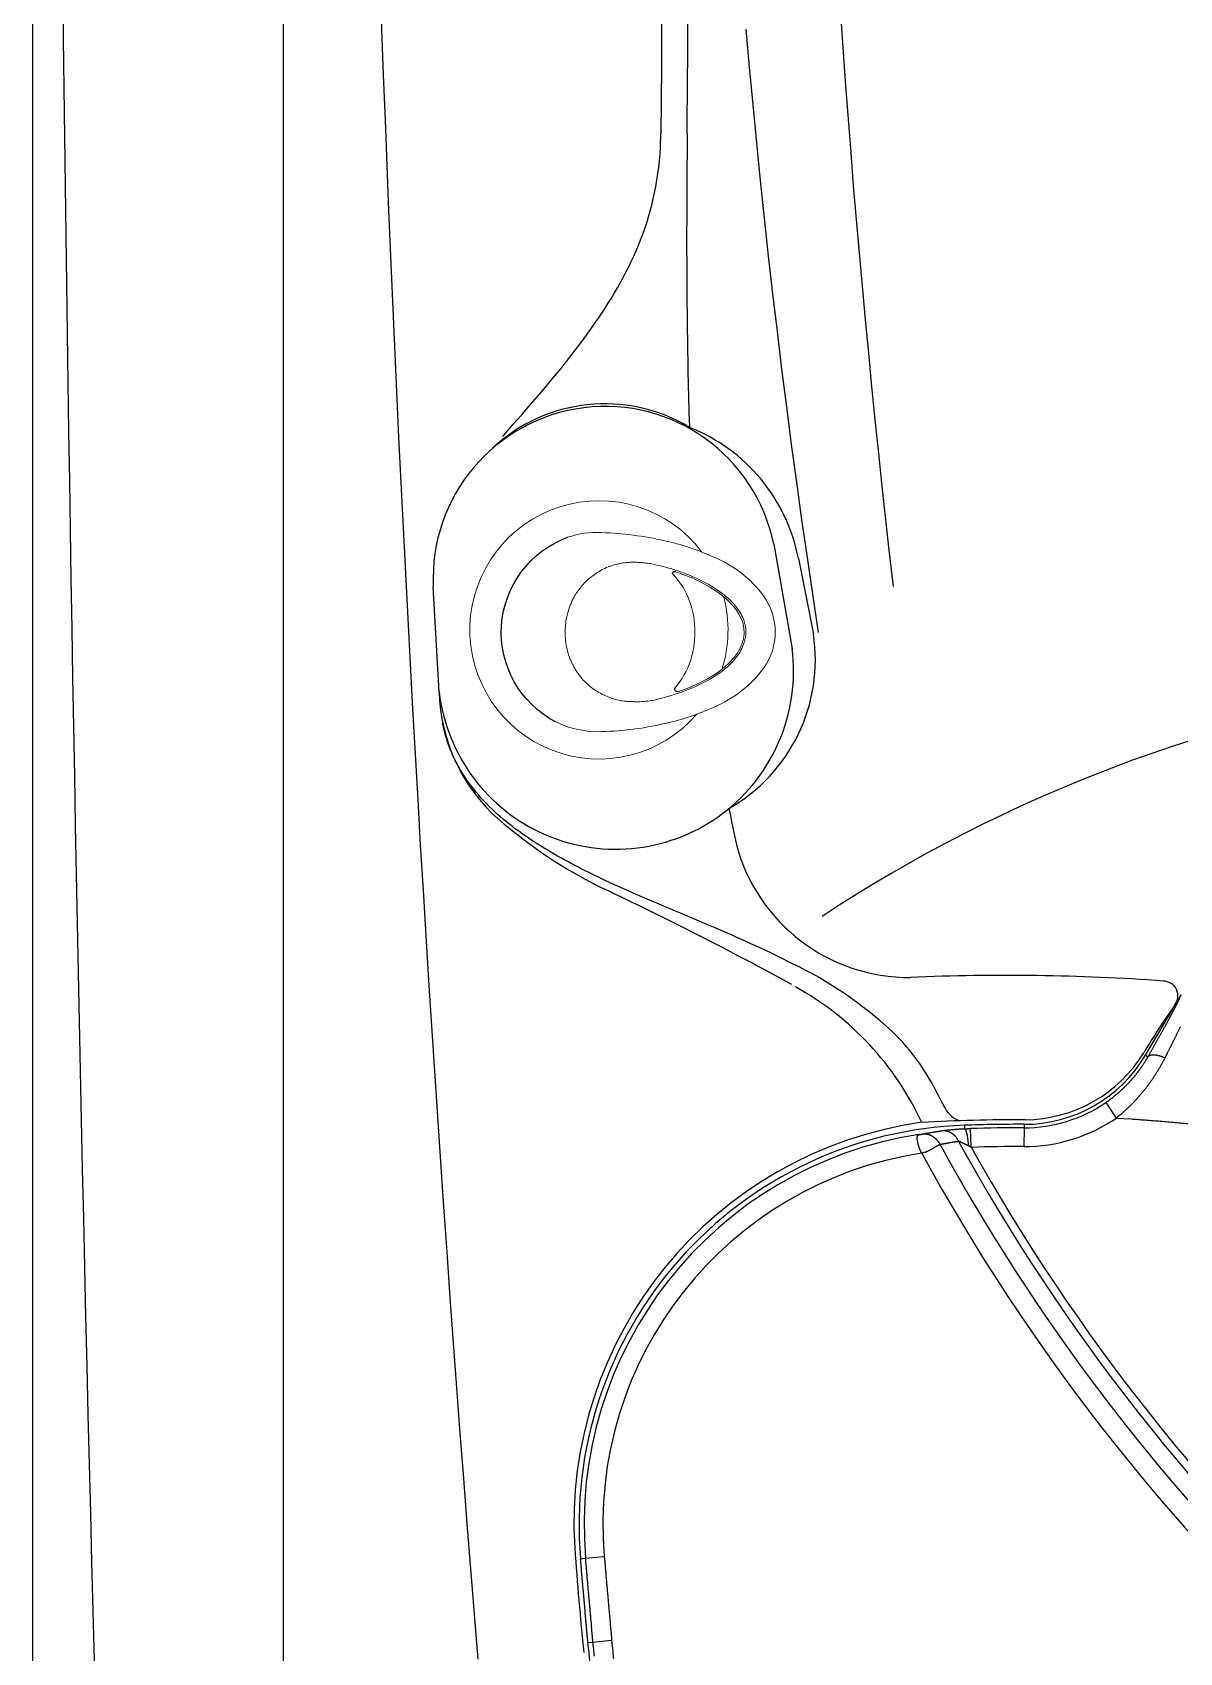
# Model space of a CAD drawing. Extents: x 938 to 1038, y 781 to 934.
# Drawn here: x 937.88 to 950.1, y 814.33 to 831.58 of the extents above; entities that cross this region are included whole.
import ezdxf

# ---------------------------------------------------------------- set-up
doc = ezdxf.new("R2010")
doc.units = 0
doc.header["$MEASUREMENT"] = 0
doc.layers.add('1', color=4, linetype='Continuous')
doc.layers.add('204', color=7, linetype='Continuous')

# ---------------------------------------------------------------- blocks, each defined once
blk = doc.blocks.new('LID')
at = {"layer": '204', "color": 4, "linetype": 'Continuous'}
for p, q in [((4.943, 50.286), (5.325, 50.932)), ((4.943, 50.286), (4.97, 50.27)), ((4.52, 49.781), (4.632, 49.616)), ((3.014, 49.539), (3.016, 49.502)), ((3.65, 49.513), (3.649, 49.313)), ((3.65, 49.55), (3.65, 49.513)), ((3.086, 49.305), (3.08, 49.505)), ((-1.074, 44.925), (-1.02, 44.93)), ((-1.02, 44.93), (-0.821, 44.947)), ((-0.996, 44.033), (-0.942, 44.038)), ((-0.942, 44.038), (-0.743, 44.056))]:
    blk.add_line(p, q, dxfattribs=at)
for points in [[(4.97, 50.27), (4.978, 50.284, 0.000127), (4.986, 50.298, 0.000128), (4.994, 50.311, 0.00013), (5.002, 50.325, 0.000132), (5.009, 50.339, 0.000134), (5.017, 50.352, 0.000136), (5.025, 50.365, 0.000139), (5.032, 50.379, 0.000141), (5.04, 50.392, 0.000144), (5.047, 50.405, 0.000147), (5.054, 50.418, 0.000149), (5.062, 50.431, 0.000152), (5.069, 50.444, 0.000156), (5.076, 50.457, 0.000159), (5.083, 50.469, 0.000162), (5.09, 50.482, 0.000166), (5.097, 50.494, 0.00017), (5.104, 50.506, 0.000174), (5.11, 50.519, 0.000178), (5.117, 50.531, 0.000182), (5.124, 50.543, 0.000186), (5.13, 50.554, 0.000191), (5.137, 50.566, 0.000196), (5.143, 50.578, 0.000201), (5.149, 50.589, 0.000206), (5.156, 50.6, 0.000212), (5.162, 50.612, 0.000218), (5.168, 50.623, 0.000225), (5.174, 50.634, 0.000232), (5.18, 50.644, 0.000239), (5.185, 50.655, 0.000247), (5.191, 50.665, 0.000256), (5.197, 50.676, 0.000265), (5.202, 50.686, 0.000274), (5.207, 50.696, 0.000285), (5.213, 50.706, 0.000296), (5.218, 50.715, 0.000307), (5.223, 50.725, 0.000318), (5.228, 50.734, 0.000331), (5.233, 50.744, 0.000344), (5.238, 50.753, 0.000358), (5.242, 50.761, 0.000373), (5.247, 50.77, 0.00039), (5.251, 50.779, 0.000408), (5.256, 50.787, 0.000428), (5.26, 50.795, 0.000449), (5.264, 50.803, 0.000472), (5.268, 50.811, 0.000497), (5.272, 50.819, 0.000525), (5.276, 50.826, 0.000555), (5.279, 50.833, 0.000589), (5.283, 50.84, 0.000625), (5.286, 50.847, 0.000667), (5.289, 50.854, 0.000712), (5.293, 50.86, 0.000759), (5.296, 50.867, 0.000805), (5.299, 50.873, 0.000871), (5.301, 50.878, 0.000955), (5.304, 50.884, 0.001004), (5.307, 50.89, 0.00101), (5.309, 50.895, 0.001209)], [(5.315, 50.589, -0.000129), (5.31, 50.578, -0.000126), (5.304, 50.567, -0.000123), (5.299, 50.556, -0.00012), (5.294, 50.545, -0.000118), (5.288, 50.534, -0.000115), (5.282, 50.523, -0.000113), (5.277, 50.512, -0.000111), (5.271, 50.5, -0.000109), (5.266, 50.489, -0.000106), (5.26, 50.477, -0.000104), (5.254, 50.466, -0.000102), (5.248, 50.454, -0.0001), (5.242, 50.442, -0.000098), (5.236, 50.43, -0.000096), (5.231, 50.419, -0.000095), (5.225, 50.407, -0.000095), (5.219, 50.395, -0.000091), (5.212, 50.382, -0.000083), (5.206, 50.37, -0.00009), (5.2, 50.358, -0.000105), (5.194, 50.345, -0.000079), (5.188, 50.333, -0.000028), (5.182, 50.323, -0.000108), (5.175, 50.308, -0.000181), (5.164, 50.287, -0.000087), (5.15, 50.258, -0.000046)], [(4.52, 49.781), (4.528, 49.787, 0.001621), (4.536, 49.793, 0.001621), (4.544, 49.798, 0.001621), (4.552, 49.804, 0.001621), (4.56, 49.81, 0.001621), (4.568, 49.816, 0.001622), (4.575, 49.821, 0.001622), (4.583, 49.827, 0.001623), (4.591, 49.833, 0.001624), (4.599, 49.839, 0.001625), (4.606, 49.846, 0.001626), (4.614, 49.852, 0.001628), (4.622, 49.858, 0.001629), (4.629, 49.864, 0.001631), (4.637, 49.87, 0.001633), (4.644, 49.877, 0.001635), (4.652, 49.883, 0.001637), (4.659, 49.889, 0.001639), (4.667, 49.896, 0.001639), (4.674, 49.902, 0.001637), (4.681, 49.909, 0.001635), (4.688, 49.916, 0.001633), (4.696, 49.922, 0.001631), (4.703, 49.929, 0.00163), (4.71, 49.936, 0.001629), (4.717, 49.942, 0.001628), (4.724, 49.949, 0.001628), (4.731, 49.956, 0.001628), (4.738, 49.963, 0.001628), (4.744, 49.97, 0.001629), (4.751, 49.977, 0.00163), (4.758, 49.984, 0.00163), (4.765, 49.991, 0.001632), (4.771, 49.998, 0.001633), (4.778, 50.005, 0.001635), (4.784, 50.012, 0.001638), (4.791, 50.02, 0.001639), (4.797, 50.027, 0.001638), (4.803, 50.034, 0.001635), (4.81, 50.041, 0.00163), (4.816, 50.049, 0.001627), (4.822, 50.056, 0.001623), (4.828, 50.063, 0.001621), (4.834, 50.071, 0.001618), (4.84, 50.078, 0.001617), (4.846, 50.086, 0.001615), (4.852, 50.093, 0.001614), (4.858, 50.101, 0.001613), (4.864, 50.108, 0.001613), (4.869, 50.116, 0.001613), (4.875, 50.123, 0.001613), (4.881, 50.131, 0.001613), (4.886, 50.139, 0.001616), (4.892, 50.146, 0.001618), (4.897, 50.154, 0.001611), (4.902, 50.162, 0.001594), (4.908, 50.169, 0.001602), (4.913, 50.177, 0.001627), (4.918, 50.185, 0.001579), (4.923, 50.192, 0.001473), (4.928, 50.2, 0.001616), (4.933, 50.208, 0.001911), (4.938, 50.216, 0.001461), (4.943, 50.223, 0.000525), (4.947, 50.23, 0.002034), (4.952, 50.239, 0.003493), (4.96, 50.252, 0.001726), (4.97, 50.27, 0.000923)], [(5.15, 50.258), (5.145, 50.248, -0.001418), (5.14, 50.238, -0.001405), (5.134, 50.228, -0.001401), (5.129, 50.217, -0.001408), (5.123, 50.207, -0.001412), (5.118, 50.197, -0.001415), (5.112, 50.187, -0.001418), (5.107, 50.177, -0.001424), (5.101, 50.167, -0.001428), (5.095, 50.156, -0.001434), (5.089, 50.146, -0.001439), (5.083, 50.136, -0.001446), (5.077, 50.126, -0.001452), (5.071, 50.116, -0.00146), (5.065, 50.106, -0.001467), (5.058, 50.096, -0.001476), (5.052, 50.086, -0.001481), (5.046, 50.076, -0.001484), (5.039, 50.066, -0.001485), (5.033, 50.056, -0.001487), (5.026, 50.046, -0.001489), (5.02, 50.036, -0.001492), (5.013, 50.026, -0.001494), (5.006, 50.016, -0.001498), (4.999, 50.007, -0.001501), (4.992, 49.997, -0.001506), (4.985, 49.987, -0.00151), (4.978, 49.978, -0.001515), (4.971, 49.968, -0.00152), (4.964, 49.958, -0.001526), (4.957, 49.949, -0.001532), (4.949, 49.939, -0.00154), (4.942, 49.93, -0.001545), (4.935, 49.92, -0.001549), (4.927, 49.911, -0.001552), (4.92, 49.901, -0.001552), (4.912, 49.892, -0.001553), (4.904, 49.883, -0.001555), (4.897, 49.874, -0.001557), (4.889, 49.864, -0.001559), (4.881, 49.855, -0.001561), (4.873, 49.846, -0.001564), (4.865, 49.837, -0.001567), (4.857, 49.828, -0.00157), (4.849, 49.819, -0.001574), (4.841, 49.811, -0.001578), (4.833, 49.802, -0.001582), (4.825, 49.793, -0.001587), (4.817, 49.784, -0.001591), (4.808, 49.776, -0.001597), (4.8, 49.767, -0.001602), (4.792, 49.759, -0.001607), (4.783, 49.75, -0.001612), (4.775, 49.742, -0.001616), (4.766, 49.734, -0.001614), (4.757, 49.725, -0.001606), (4.749, 49.717, -0.001622), (4.74, 49.709, -0.001656), (4.731, 49.701, -0.001612), (4.723, 49.693, -0.001507), (4.714, 49.685, -0.001666), (4.705, 49.677, -0.001989), (4.696, 49.669, -0.001513), (4.687, 49.661, -0.00052), (4.679, 49.655, -0.002138), (4.669, 49.646, -0.003695), (4.653, 49.633, -0.001813), (4.632, 49.616, -0.000962)], [(4.97, 50.27), (4.973, 50.273, -0.02598), (4.975, 50.275, -0.024248), (4.978, 50.278, -0.022885), (4.981, 50.28, -0.022275), (4.985, 50.282, -0.021031), (4.988, 50.284, -0.019641), (4.993, 50.286, -0.018123), (4.997, 50.287, -0.016817), (5.002, 50.288, -0.015435), (5.007, 50.289, -0.014241), (5.013, 50.29, -0.013054), (5.018, 50.291, -0.012051), (5.025, 50.291, -0.011095), (5.031, 50.291, -0.010296), (5.037, 50.29, -0.009509), (5.044, 50.29, -0.008815), (5.051, 50.289, -0.008275), (5.058, 50.288, -0.007879), (5.066, 50.287, -0.007216), (5.073, 50.285, -0.006429), (5.081, 50.283, -0.006623), (5.089, 50.281, -0.007307), (5.097, 50.279, -0.005432), (5.104, 50.276, -0.002188), (5.111, 50.274, -0.00692), (5.12, 50.271, -0.011018), (5.133, 50.265, -0.005349), (5.15, 50.258, -0.002864)], [(4.632, 49.616), (4.789, 49.607, -0.002168), (4.945, 49.596, -0.002168), (5.101, 49.584, -0.002168), (5.257, 49.57, -0.002168), (5.413, 49.555, -0.002168)], [(2.56, 49.242), (2.559, 49.245, -0.001787), (2.558, 49.247, -0.001782), (2.556, 49.249, -0.001764), (2.555, 49.251, -0.001736), (2.554, 49.254, -0.001712), (2.553, 49.256, -0.001692), (2.552, 49.258, -0.001672), (2.551, 49.26, -0.001652), (2.55, 49.263, -0.001633), (2.549, 49.265, -0.001615), (2.548, 49.267, -0.001599), (2.546, 49.27, -0.001582), (2.545, 49.272, -0.001567), (2.544, 49.275, -0.001552), (2.543, 49.277, -0.001539), (2.542, 49.279, -0.001525), (2.541, 49.282, -0.001513), (2.54, 49.284, -0.001501), (2.539, 49.287, -0.001491), (2.539, 49.289, -0.00148), (2.538, 49.291, -0.001472), (2.537, 49.294, -0.001462), (2.536, 49.296, -0.001455), (2.535, 49.299, -0.001447), (2.534, 49.301, -0.001441), (2.533, 49.304, -0.001435), (2.532, 49.306, -0.00143), (2.531, 49.309, -0.001424), (2.531, 49.311, -0.001422), (2.53, 49.314, -0.00142), (2.529, 49.316, -0.001414), (2.528, 49.319, -0.00141), (2.527, 49.321, -0.00141), (2.527, 49.323, -0.00141), (2.526, 49.326, -0.001417), (2.525, 49.328, -0.001419), (2.525, 49.331, -0.001425), (2.524, 49.333, -0.00143), (2.523, 49.336, -0.001438), (2.523, 49.338, -0.001444), (2.522, 49.34, -0.001454), (2.521, 49.343, -0.001462), (2.521, 49.345, -0.001473), (2.52, 49.347, -0.001483), (2.52, 49.35, -0.001497), (2.519, 49.352, -0.001509), (2.519, 49.354, -0.001524), (2.518, 49.356, -0.001536), (2.518, 49.359, -0.001558), (2.517, 49.361, -0.001586), (2.517, 49.363, -0.00162), (2.517, 49.365, -0.001655), (2.516, 49.367, -0.001693), (2.516, 49.369, -0.001731), (2.515, 49.371, -0.001773), (2.515, 49.373, -0.001816), (2.515, 49.375, -0.001863), (2.515, 49.377, -0.001911), (2.514, 49.379, -0.001964), (2.514, 49.381, -0.002017), (2.514, 49.383, -0.002076), (2.514, 49.385, -0.002136), (2.513, 49.387, -0.002202), (2.513, 49.389, -0.002267), (2.513, 49.391, -0.002344), (2.513, 49.393, -0.002424), (2.513, 49.394, -0.002499), (2.513, 49.396, -0.002585), (2.513, 49.398, -0.002693), (2.513, 49.399, -0.002778), (2.513, 49.401, -0.002881), (2.513, 49.403, -0.002981), (2.513, 49.404, -0.003096), (2.513, 49.406, -0.003203), (2.513, 49.407, -0.003329), (2.513, 49.408, -0.003447), (2.513, 49.41, -0.003584), (2.513, 49.411, -0.003713), (2.513, 49.412, -0.003863), (2.513, 49.414, -0.004004), (2.513, 49.415, -0.004168), (2.513, 49.416, -0.004321), (2.514, 49.417, -0.004499), (2.514, 49.418, -0.004665), (2.514, 49.42, -0.004858), (2.514, 49.421, -0.005038), (2.515, 49.422, -0.005245), (2.515, 49.423, -0.005438), (2.515, 49.424, -0.00566), (2.515, 49.425, -0.005864), (2.516, 49.425, -0.006099), (2.516, 49.426, -0.006313), (2.516, 49.427, -0.006558), (2.517, 49.428, -0.006778), (2.517, 49.429, -0.00703), (2.517, 49.429, -0.007254), (2.518, 49.43, -0.007505), (2.518, 49.431, -0.00771), (2.519, 49.432, -0.007952), (2.519, 49.432, -0.008125), (2.519, 49.433, -0.008313), (2.52, 49.433, -0.008531), (2.52, 49.434, -0.008752), (2.521, 49.434, -0.008926), (2.521, 49.435, -0.009063), (2.522, 49.435, -0.009132), (2.522, 49.436, -0.009318), (2.523, 49.436, -0.009567), (2.523, 49.437, -0.009358), (2.524, 49.437, -0.008767), (2.524, 49.438, -0.009627), (2.525, 49.438, -0.011349), (2.526, 49.438, -0.008608), (2.526, 49.439, -0.003089), (2.527, 49.439, -0.011828), (2.527, 49.439, -0.019672), (2.529, 49.439, -0.009388), (2.53, 49.44, -0.004933)], [(2.53, 49.44), (2.531, 49.44, 0.000153), (2.532, 49.44, 0.000152), (2.533, 49.44, 0.000147), (2.534, 49.441, 0.000139), (2.535, 49.441, 0.000132), (2.535, 49.441, 0.000126), (2.536, 49.441, 0.000121), (2.537, 49.441, 0.000116), (2.538, 49.441, 0.000112), (2.539, 49.441, 0.000107), (2.54, 49.442, 0.000103), (2.541, 49.442, 0.0001), (2.542, 49.442, 0.000096), (2.543, 49.442, 0.000093), (2.544, 49.442, 0.00009), (2.545, 49.442, 0.000087), (2.546, 49.442, 0.000085), (2.547, 49.443, 0.000083), (2.548, 49.443, 0.000081), (2.548, 49.443, 0.000079), (2.549, 49.443, 0.000077), (2.55, 49.443, 0.000075), (2.551, 49.443, 0.000074), (2.552, 49.443, 0.000073), (2.553, 49.444, 0.000072), (2.554, 49.444, 0.000071), (2.555, 49.444, 0.00007), (2.555, 49.444, 0.000069), (2.556, 49.444, 0.000069), (2.557, 49.444, 0.000069), (2.558, 49.444, 0.000069), (2.559, 49.445, 0.000069), (2.559, 49.445, 0.00007), (2.56, 49.445, 0.00007), (2.561, 49.445, 0.000072), (2.562, 49.445, 0.000071), (2.562, 49.445, 0.000076), (2.563, 49.445, 0.000083), (2.564, 49.445, 0.000089), (2.564, 49.445, 0.000101), (2.565, 49.446, 0.000111), (2.566, 49.446, 0.000122), (2.567, 49.446, 0.000133), (2.567, 49.446, 0.000147), (2.568, 49.446, 0.00016), (2.569, 49.446, 0.000174), (2.57, 49.446, 0.000193), (2.57, 49.446, 0.000219), (2.571, 49.447, 0.000231), (2.572, 49.447, 0.000233), (2.572, 49.447, 0.000291), (2.573, 49.447, 0.000405), (2.574, 49.447, 0.000329), (2.574, 49.447, 0.00008), (2.575, 49.447, 0.000565), (2.575, 49.447, 0.001257), (2.576, 49.448, 0.00073), (2.578, 49.448, 0.00041)], [(2.578, 49.448), (2.583, 49.449, -0.000312), (2.588, 49.45, -0.000312), (2.593, 49.451, -0.000312), (2.598, 49.452, -0.000312), (2.603, 49.453, -0.000312), (2.608, 49.454, -0.000312), (2.613, 49.455, -0.000313), (2.618, 49.456, -0.000313), (2.623, 49.457, -0.000313), (2.628, 49.457, -0.000313), (2.634, 49.458, -0.000313), (2.639, 49.459, -0.000313), (2.644, 49.46, -0.000313), (2.649, 49.461, -0.000313), (2.654, 49.462, -0.000313), (2.659, 49.463, -0.000314), (2.664, 49.464, -0.000314), (2.669, 49.465, -0.000314), (2.675, 49.466, -0.000314), (2.68, 49.467, -0.000314), (2.685, 49.467, -0.000314), (2.69, 49.468, -0.000314), (2.695, 49.469, -0.000314), (2.7, 49.47, -0.000315), (2.705, 49.471, -0.000314), (2.711, 49.472, -0.000312), (2.716, 49.473, -0.000315), (2.721, 49.473, -0.000322), (2.726, 49.474, -0.000313), (2.731, 49.475, -0.000292), (2.736, 49.476, -0.000322), (2.741, 49.477, -0.000385), (2.747, 49.477, -0.000292), (2.752, 49.478, -0.0001), (2.756, 49.479, -0.000412), (2.762, 49.48, -0.000709), (2.771, 49.481, -0.000347), (2.783, 49.483, -0.000183)], [(2.578, 49.448), (2.579, 49.448, -0.003428), (2.581, 49.448, -0.003341), (2.582, 49.448, -0.003305), (2.584, 49.448, -0.003332), (2.586, 49.448, -0.003335), (2.588, 49.448, -0.003334), (2.589, 49.449, -0.003327), (2.591, 49.449, -0.003334), (2.593, 49.449, -0.003331), (2.595, 49.448, -0.003336), (2.596, 49.448, -0.003332), (2.598, 49.448, -0.003338), (2.6, 49.448, -0.003335), (2.602, 49.448, -0.003341), (2.604, 49.448, -0.003337), (2.605, 49.448, -0.003343), (2.607, 49.448, -0.003339), (2.609, 49.447, -0.003344), (2.611, 49.447, -0.00334), (2.613, 49.447, -0.003345), (2.615, 49.446, -0.00334), (2.617, 49.446, -0.003344), (2.619, 49.446, -0.003339), (2.621, 49.445, -0.003342), (2.623, 49.445, -0.003336), (2.625, 49.444, -0.003339), (2.627, 49.444, -0.003332), (2.629, 49.443, -0.003333), (2.631, 49.443, -0.003326), (2.633, 49.442, -0.003327), (2.635, 49.442, -0.003317), (2.637, 49.441, -0.003314), (2.639, 49.44, -0.003307), (2.641, 49.44, -0.003309), (2.643, 49.439, -0.003291), (2.645, 49.438, -0.003295), (2.647, 49.437, -0.003286), (2.649, 49.436, -0.003265), (2.651, 49.435, -0.003246), (2.653, 49.434, -0.003221), (2.656, 49.434, -0.003197), (2.658, 49.433, -0.003177), (2.66, 49.432, -0.003156), (2.662, 49.43, -0.003136), (2.664, 49.429, -0.003115), (2.666, 49.428, -0.003096), (2.668, 49.427, -0.003076), (2.67, 49.426, -0.003058), (2.672, 49.425, -0.003039), (2.674, 49.424, -0.003022), (2.676, 49.422, -0.003004), (2.678, 49.421, -0.002989), (2.68, 49.42, -0.002971), (2.682, 49.419, -0.002955), (2.684, 49.417, -0.002937), (2.686, 49.416, -0.002914), (2.688, 49.414, -0.002891), (2.69, 49.413, -0.002871), (2.691, 49.412, -0.00285), (2.693, 49.41, -0.00283), (2.695, 49.409, -0.00281), (2.697, 49.407, -0.002791), (2.699, 49.405, -0.002773), (2.701, 49.404, -0.002754), (2.703, 49.402, -0.002737), (2.705, 49.401, -0.002719), (2.706, 49.399, -0.002703), (2.708, 49.397, -0.002687), (2.71, 49.396, -0.002671), (2.712, 49.394, -0.002656), (2.713, 49.392, -0.002641), (2.715, 49.39, -0.002627), (2.717, 49.389, -0.002613), (2.719, 49.387, -0.002599), (2.72, 49.385, -0.002586), (2.722, 49.383, -0.002574), (2.724, 49.381, -0.002562), (2.725, 49.379, -0.002552), (2.727, 49.377, -0.002536), (2.729, 49.375, -0.002518), (2.73, 49.373, -0.0025), (2.732, 49.371, -0.002479), (2.733, 49.369, -0.002462), (2.735, 49.367, -0.002449), (2.736, 49.365, -0.002426), (2.738, 49.363, -0.002394), (2.739, 49.361, -0.002399), (2.741, 49.359, -0.002429), (2.742, 49.357, -0.002347), (2.744, 49.355, -0.002181), (2.745, 49.353, -0.002388), (2.747, 49.351, -0.00282), (2.748, 49.349, -0.002136), (2.749, 49.346, -0.000748), (2.751, 49.344, -0.002977), (2.752, 49.342, -0.005072), (2.754, 49.338, -0.002472), (2.757, 49.333, -0.001311)], [(2.952, 49.367), (2.948, 49.367, 0.000314), (2.943, 49.366, 0.000314), (2.938, 49.365, 0.000314), (2.933, 49.364, 0.000314), (2.928, 49.364, 0.000314), (2.923, 49.363, 0.000314), (2.918, 49.362, 0.000314), (2.913, 49.361, 0.000314), (2.908, 49.361, 0.000313), (2.903, 49.36, 0.000313), (2.898, 49.359, 0.000313), (2.893, 49.358, 0.000313), (2.889, 49.357, 0.000313), (2.884, 49.356, 0.000313), (2.879, 49.356, 0.000313), (2.874, 49.355, 0.000313), (2.869, 49.354, 0.000312), (2.864, 49.353, 0.000312), (2.859, 49.352, 0.000312), (2.854, 49.351, 0.000312), (2.849, 49.351, 0.000312), (2.845, 49.35, 0.000312), (2.84, 49.349, 0.000312), (2.835, 49.348, 0.000312), (2.83, 49.347, 0.000311), (2.825, 49.346, 0.000309), (2.82, 49.345, 0.000312), (2.815, 49.344, 0.000318), (2.81, 49.343, 0.000309), (2.806, 49.343, 0.000288), (2.801, 49.342, 0.000318), (2.796, 49.341, 0.000379), (2.791, 49.34, 0.000288), (2.786, 49.339, 0.000099), (2.782, 49.338, 0.000405), (2.777, 49.337, 0.000696), (2.768, 49.335, 0.000341), (2.757, 49.333, 0.000181)], [(2.783, 49.483), (2.785, 49.483, -0.000535), (2.787, 49.483, -0.00051), (2.789, 49.484, -0.000492), (2.792, 49.484, -0.000483), (2.794, 49.484, -0.000472), (2.797, 49.485, -0.000462), (2.799, 49.485, -0.000451), (2.801, 49.485, -0.000444), (2.804, 49.486, -0.000435), (2.806, 49.486, -0.000428), (2.809, 49.486, -0.000421), (2.812, 49.487, -0.000416), (2.814, 49.487, -0.00041), (2.817, 49.487, -0.000406), (2.82, 49.488, -0.0004), (2.823, 49.488, -0.000397), (2.826, 49.488, -0.000391), (2.828, 49.489, -0.000386), (2.831, 49.489, -0.000381), (2.834, 49.489, -0.000377), (2.837, 49.49, -0.000373), (2.84, 49.49, -0.00037), (2.843, 49.49, -0.000366), (2.846, 49.491, -0.000364), (2.85, 49.491, -0.000361), (2.853, 49.491, -0.000359), (2.856, 49.491, -0.000357), (2.859, 49.492, -0.000355), (2.862, 49.492, -0.000354), (2.866, 49.492, -0.000353), (2.869, 49.493, -0.000351), (2.872, 49.493, -0.000351), (2.876, 49.493, -0.00035), (2.879, 49.494, -0.00035), (2.883, 49.494, -0.000349), (2.886, 49.494, -0.000349), (2.89, 49.495, -0.000347), (2.893, 49.495, -0.000345), (2.897, 49.495, -0.000342), (2.9, 49.495, -0.000341), (2.904, 49.496, -0.000339), (2.907, 49.496, -0.000338), (2.911, 49.496, -0.000337), (2.915, 49.497, -0.000336), (2.918, 49.497, -0.000335), (2.922, 49.497, -0.000334), (2.926, 49.497, -0.000334), (2.93, 49.498, -0.000334), (2.933, 49.498, -0.000333), (2.937, 49.498, -0.000334), (2.941, 49.498, -0.000333), (2.945, 49.499, -0.000334), (2.948, 49.499, -0.000334), (2.952, 49.499, -0.000336), (2.956, 49.499, -0.000335), (2.96, 49.5, -0.000333), (2.964, 49.5, -0.000335), (2.968, 49.5, -0.00034), (2.972, 49.5, -0.000329), (2.976, 49.5, -0.000306), (2.98, 49.501, -0.000337), (2.984, 49.501, -0.000402), (2.988, 49.501, -0.000303), (2.992, 49.501, -0.000102), (2.995, 49.501, -0.000428), (3, 49.502, -0.000736), (3.007, 49.502, -0.000357), (3.016, 49.502, -0.000188)], [(2.783, 49.483), (2.789, 49.483, -0.01151), (2.796, 49.483, -0.011139), (2.802, 49.483, -0.010991), (2.809, 49.482, -0.011204), (2.816, 49.481, -0.011261), (2.822, 49.48, -0.011255), (2.829, 49.479, -0.01121), (2.836, 49.477, -0.011211), (2.843, 49.475, -0.01115), (2.849, 49.472, -0.0111), (2.856, 49.469, -0.011004), (2.863, 49.466, -0.010916), (2.869, 49.463, -0.010806), (2.875, 49.459, -0.010709), (2.882, 49.455, -0.010551), (2.888, 49.45, -0.010361), (2.894, 49.446, -0.010291), (2.9, 49.441, -0.010314), (2.905, 49.436, -0.009906), (2.911, 49.43, -0.009177), (2.916, 49.425, -0.009852), (2.921, 49.419, -0.011345), (2.926, 49.413, -0.008686), (2.93, 49.407, -0.003446), (2.934, 49.401, -0.011562), (2.939, 49.394, -0.019224), (2.945, 49.383, -0.00952), (2.952, 49.367, -0.005119)], [(3.056, 49.321), (3.054, 49.322, 0.000386), (3.052, 49.323, 0.000389), (3.05, 49.324, 0.000392), (3.048, 49.325, 0.000393), (3.046, 49.326, 0.000395), (3.045, 49.327, 0.000397), (3.043, 49.328, 0.0004), (3.041, 49.328, 0.000402), (3.039, 49.329, 0.000405), (3.037, 49.33, 0.000408), (3.036, 49.331, 0.000411), (3.034, 49.332, 0.000414), (3.032, 49.333, 0.000418), (3.03, 49.334, 0.000422), (3.029, 49.335, 0.000425), (3.027, 49.335, 0.000427), (3.025, 49.336, 0.000429), (3.023, 49.337, 0.000429), (3.022, 49.338, 0.00043), (3.02, 49.339, 0.000431), (3.018, 49.34, 0.000433), (3.017, 49.34, 0.000434), (3.015, 49.341, 0.000436), (3.013, 49.342, 0.000437), (3.012, 49.343, 0.00044), (3.01, 49.343, 0.000442), (3.008, 49.344, 0.000445), (3.007, 49.345, 0.000448), (3.005, 49.346, 0.000451), (3.004, 49.346, 0.000454), (3.002, 49.347, 0.000459), (3, 49.348, 0.000462), (2.999, 49.349, 0.000467), (2.997, 49.349, 0.000472), (2.996, 49.35, 0.000476), (2.994, 49.351, 0.000479), (2.993, 49.351, 0.000482), (2.991, 49.352, 0.000484), (2.99, 49.353, 0.000487), (2.988, 49.353, 0.000489), (2.987, 49.354, 0.000493), (2.985, 49.354, 0.000496), (2.984, 49.355, 0.000501), (2.983, 49.356, 0.000504), (2.981, 49.356, 0.00051), (2.98, 49.357, 0.000514), (2.979, 49.357, 0.000521), (2.977, 49.358, 0.000526), (2.976, 49.358, 0.000534), (2.975, 49.359, 0.00054), (2.973, 49.36, 0.000549), (2.972, 49.36, 0.000556), (2.971, 49.361, 0.000566), (2.97, 49.361, 0.000577), (2.968, 49.361, 0.000586), (2.967, 49.362, 0.000591), (2.966, 49.362, 0.000606), (2.965, 49.363, 0.000627), (2.964, 49.363, 0.000623), (2.963, 49.364, 0.000595), (2.961, 49.364, 0.000665), (2.96, 49.365, 0.000803), (2.959, 49.365, 0.000638), (2.958, 49.365, 0.000243), (2.957, 49.366, 0.000907), (2.956, 49.366, 0.001647), (2.955, 49.367, 0.000867), (2.952, 49.367, 0.00048)], [(3.016, 49.502), (3.017, 49.502, -0.000059), (3.019, 49.502, -0.000059), (3.02, 49.503, -0.000059), (3.022, 49.503, -0.000059), (3.024, 49.503, -0.000059), (3.025, 49.503, -0.000059), (3.027, 49.503, -0.000059), (3.028, 49.503, -0.000059), (3.03, 49.503, -0.000059), (3.032, 49.503, -0.000059), (3.033, 49.503, -0.000059), (3.035, 49.503, -0.000059), (3.037, 49.503, -0.000059), (3.038, 49.503, -0.000059), (3.04, 49.503, -0.000058), (3.041, 49.503, -0.000058), (3.043, 49.503, -0.000058), (3.045, 49.503, -0.000058), (3.046, 49.503, -0.000058), (3.048, 49.504, -0.000058), (3.049, 49.504, -0.000058), (3.051, 49.504, -0.000058), (3.053, 49.504, -0.000058), (3.054, 49.504, -0.000058), (3.056, 49.504, -0.000058), (3.057, 49.504, -0.000058), (3.059, 49.504, -0.000058), (3.061, 49.504, -0.00006), (3.062, 49.504, -0.000058), (3.064, 49.504, -0.000054), (3.066, 49.504, -0.00006), (3.067, 49.504, -0.000071), (3.069, 49.504, -0.000054), (3.07, 49.504, -0.000018), (3.072, 49.504, -0.000076), (3.074, 49.504, -0.000131), (3.077, 49.504, -0.000064), (3.08, 49.505, -0.000034)], [(3.016, 49.502), (3.017, 49.502, -0.062926), (3.019, 49.501, -0.04931), (3.02, 49.5, -0.037889), (3.022, 49.498, -0.030387), (3.024, 49.496, -0.023685), (3.025, 49.493, -0.01882), (3.027, 49.49, -0.015037), (3.029, 49.486, -0.012435), (3.03, 49.482, -0.010311), (3.032, 49.478, -0.008777), (3.034, 49.473, -0.007498), (3.035, 49.467, -0.006545), (3.037, 49.461, -0.005738), (3.038, 49.455, -0.005121), (3.04, 49.448, -0.004572), (3.042, 49.441, -0.004127), (3.043, 49.434, -0.003784), (3.044, 49.426, -0.003534), (3.046, 49.418, -0.003188), (3.047, 49.41, -0.00281), (3.048, 49.401, -0.00286), (3.049, 49.393, -0.003119), (3.05, 49.383, -0.002316), (3.051, 49.375, -0.000955), (3.052, 49.367, -0.002915), (3.053, 49.357, -0.004626), (3.054, 49.341, -0.002268), (3.056, 49.321, -0.001224)], [(2.757, 49.333), (2.756, 49.333, 0.006777), (2.754, 49.332, 0.006592), (2.752, 49.332, 0.006276), (2.751, 49.331, 0.005839), (2.749, 49.331, 0.005457), (2.747, 49.33, 0.005112), (2.746, 49.33, 0.004779), (2.744, 49.329, 0.004446), (2.742, 49.328, 0.004137), (2.74, 49.327, 0.003836), (2.739, 49.327, 0.003559), (2.737, 49.326, 0.003286), (2.735, 49.325, 0.003036), (2.733, 49.324, 0.00279), (2.731, 49.323, 0.002566), (2.729, 49.322, 0.002345), (2.727, 49.321, 0.002145), (2.725, 49.32, 0.001946), (2.723, 49.319, 0.001768), (2.721, 49.317, 0.00159), (2.719, 49.316, 0.00143), (2.717, 49.315, 0.001266), (2.714, 49.314, 0.001127), (2.712, 49.312, 0.000991), (2.71, 49.311, 0.000846), (2.708, 49.31, 0.000681), (2.705, 49.308, 0.000557), (2.703, 49.307, 0.000439), (2.701, 49.306, 0.000339), (2.698, 49.304, 0.000233), (2.696, 49.303, 0.00014), (2.694, 49.301, 0.000037), (2.691, 49.3, -0.000051), (2.689, 49.298, -0.000149), (2.686, 49.297, -0.000234), (2.684, 49.295, -0.000329), (2.681, 49.294, -0.000411), (2.679, 49.292, -0.000502), (2.676, 49.291, -0.000582), (2.674, 49.289, -0.000671), (2.671, 49.288, -0.000748), (2.669, 49.286, -0.000835), (2.666, 49.285, -0.000911), (2.663, 49.283, -0.000997), (2.661, 49.282, -0.001071), (2.658, 49.28, -0.001155), (2.655, 49.279, -0.001229), (2.653, 49.277, -0.001313), (2.65, 49.276, -0.001385), (2.647, 49.274, -0.001469), (2.644, 49.273, -0.001541), (2.642, 49.271, -0.001624), (2.639, 49.27, -0.001696), (2.636, 49.268, -0.001779), (2.633, 49.267, -0.001851), (2.63, 49.266, -0.001931), (2.628, 49.264, -0.002005), (2.625, 49.263, -0.002106), (2.622, 49.262, -0.002196), (2.619, 49.26, -0.002301), (2.616, 49.259, -0.002391), (2.613, 49.258, -0.002477), (2.61, 49.257, -0.002562), (2.607, 49.256, -0.002664), (2.604, 49.254, -0.002744), (2.602, 49.253, -0.00282), (2.599, 49.252, -0.002938), (2.596, 49.251, -0.00311), (2.593, 49.25, -0.0031), (2.59, 49.249, -0.002961), (2.587, 49.248, -0.0034), (2.584, 49.248, -0.004246), (2.581, 49.247, -0.003245), (2.578, 49.246, -0.000977), (2.575, 49.245, -0.004869), (2.572, 49.245, -0.008814), (2.567, 49.244, -0.004358), (2.56, 49.242, -0.002295)], [(3.086, 49.305), (3.086, 49.305, 0.000075), (3.085, 49.306, 0.000075), (3.084, 49.306, 0.000075), (3.083, 49.306, 0.000075), (3.082, 49.307, 0.000075), (3.082, 49.307, 0.000075), (3.081, 49.308, 0.000075), (3.08, 49.308, 0.000074), (3.079, 49.309, 0.000074), (3.079, 49.309, 0.000074), (3.078, 49.309, 0.000074), (3.077, 49.31, 0.000074), (3.076, 49.31, 0.000074), (3.075, 49.311, 0.000074), (3.075, 49.311, 0.000074), (3.074, 49.311, 0.000074), (3.073, 49.312, 0.000074), (3.072, 49.312, 0.000073), (3.072, 49.313, 0.000073), (3.071, 49.313, 0.000073), (3.07, 49.313, 0.000073), (3.069, 49.314, 0.000073), (3.069, 49.314, 0.000073), (3.068, 49.315, 0.000073), (3.067, 49.315, 0.000073), (3.066, 49.315, 0.000072), (3.065, 49.316, 0.000073), (3.065, 49.316, 0.000074), (3.064, 49.317, 0.000072), (3.063, 49.317, 0.000068), (3.062, 49.317, 0.000074), (3.062, 49.318, 0.000089), (3.061, 49.318, 0.000067), (3.06, 49.319, 0.000023), (3.059, 49.319, 0.000095), (3.059, 49.319, 0.000163), (3.057, 49.32, 0.00008), (3.056, 49.321, 0.000042)], [(-0.996, 44.033), (-0.998, 44.056, -0.000017), (-1, 44.078, -0.000017), (-1.002, 44.1, -0.000017), (-1.004, 44.123, -0.000017), (-1.006, 44.145, -0.000017), (-1.008, 44.167, -0.000017), (-1.01, 44.189, -0.000017), (-1.012, 44.212, -0.000017), (-1.014, 44.234, -0.000017), (-1.016, 44.256, -0.000017), (-1.018, 44.279, -0.000017), (-1.02, 44.301, -0.000017), (-1.022, 44.323, -0.000017), (-1.024, 44.346, -0.000017), (-1.025, 44.368, -0.000017), (-1.027, 44.39, -0.000017), (-1.029, 44.412, -0.000017), (-1.031, 44.435, -0.000017), (-1.033, 44.457, -0.000017), (-1.035, 44.479, -0.000017), (-1.037, 44.502, -0.000017), (-1.039, 44.524, -0.000017), (-1.041, 44.546, -0.000017), (-1.043, 44.569, -0.000017), (-1.045, 44.591, -0.000017), (-1.047, 44.613, -0.000017), (-1.049, 44.635, -0.000017), (-1.051, 44.658, -0.000018), (-1.053, 44.68, -0.000017), (-1.055, 44.702, -0.000016), (-1.057, 44.724, -0.000018), (-1.059, 44.747, -0.000021), (-1.061, 44.77, -0.000016), (-1.063, 44.792, -0.000006), (-1.064, 44.811, -0.000023), (-1.066, 44.836, -0.000039), (-1.07, 44.875, -0.000019), (-1.074, 44.925, -0.00001)], [(-0.942, 44.038), (-0.944, 44.061, -0.000017), (-0.946, 44.083, -0.000017), (-0.948, 44.105, -0.000017), (-0.95, 44.127, -0.000017), (-0.952, 44.15, -0.000017), (-0.954, 44.172, -0.000017), (-0.956, 44.194, -0.000017), (-0.957, 44.217, -0.000017), (-0.959, 44.239, -0.000017), (-0.961, 44.261, -0.000017), (-0.963, 44.283, -0.000017), (-0.965, 44.306, -0.000017), (-0.967, 44.328, -0.000017), (-0.969, 44.35, -0.000017), (-0.971, 44.373, -0.000017), (-0.973, 44.395, -0.000017), (-0.975, 44.417, -0.000017), (-0.977, 44.44, -0.000017), (-0.979, 44.462, -0.000017), (-0.981, 44.484, -0.000017), (-0.983, 44.506, -0.000017), (-0.985, 44.529, -0.000017), (-0.987, 44.551, -0.000017), (-0.989, 44.573, -0.000017), (-0.991, 44.596, -0.000017), (-0.993, 44.618, -0.000017), (-0.995, 44.64, -0.000017), (-0.997, 44.662, -0.000018), (-0.999, 44.685, -0.000017), (-1.001, 44.707, -0.000016), (-1.003, 44.729, -0.000018), (-1.005, 44.752, -0.000021), (-1.007, 44.775, -0.000016), (-1.008, 44.796, -0.000005), (-1.01, 44.816, -0.000023), (-1.012, 44.841, -0.000039), (-1.016, 44.879, -0.000019), (-1.02, 44.93, -0.00001)], [(-0.821, 44.947), (-0.819, 44.925, 0.000017), (-0.817, 44.903, 0.000017), (-0.815, 44.88, 0.000017), (-0.813, 44.858, 0.000017), (-0.811, 44.836, 0.000017), (-0.809, 44.814, 0.000017), (-0.807, 44.791, 0.000017), (-0.805, 44.769, 0.000017), (-0.804, 44.747, 0.000017), (-0.802, 44.724, 0.000017), (-0.8, 44.702, 0.000017), (-0.798, 44.68, 0.000017), (-0.796, 44.658, 0.000017), (-0.794, 44.635, 0.000017), (-0.792, 44.613, 0.000017), (-0.79, 44.591, 0.000017), (-0.788, 44.568, 0.000017), (-0.786, 44.546, 0.000017), (-0.784, 44.524, 0.000017), (-0.782, 44.502, 0.000017), (-0.78, 44.479, 0.000017), (-0.778, 44.457, 0.000017), (-0.776, 44.435, 0.000017), (-0.774, 44.413, 0.000017), (-0.772, 44.39, 0.000017), (-0.77, 44.368, 0.000017), (-0.768, 44.346, 0.000017), (-0.766, 44.323, 0.000018), (-0.764, 44.301, 0.000017), (-0.762, 44.279, 0.000016), (-0.76, 44.257, 0.000018), (-0.758, 44.234, 0.000021), (-0.756, 44.211, 0.000016), (-0.754, 44.19, 0.000006), (-0.753, 44.17, 0.000023), (-0.75, 44.145, 0.000039), (-0.747, 44.107, 0.000019), (-0.743, 44.056, 0.00001)], [(-0.942, 43.596, -0.005388), (-0.996, 44.033, -0.002848)], [(-0.926, 43.886, -0.001896), (-0.942, 44.038, -0.001004)], [(-0.743, 44.056), (-0.736, 43.99, 0.001727), (-0.73, 43.924, 0.001728), (-0.723, 43.858, 0.001727)]]:
    blk.add_lwpolyline(points, format="xyb", dxfattribs=at)
for centre, radius, start, end in [((3.652, 51.05), 1.5, 269.923, 329.3999), ((3.652, 51.05), 1.537, 269.923, 304.3785), ((3.16, 45.292), 4.25, 91.9627, 184.9474), ((3.626, 31.698), 17.852, 89.923, 91.9627), ((3.626, 31.698), 17.815, 89.923, 91.7551), ((3.652, 51.05), 1.737, 269.923, 304.3785), ((3.16, 45.292), 4.196, 98.6348, 184.9474), ((21.652, 59.689), 21.359, 208.8964, 245.9669), ((3.16, 45.292), 3.996, 98.6348, 184.9474), ((21.652, 59.689), 21.763, 208.6855, 245.9669), ((21.652, 59.689), 21.547, 208.7255, 245.9669), ((3.626, 31.698), 17.615, 89.923, 91.7551), ((21.652, 59.689), 21.272, 209.2183, 245.9669)]:
    blk.add_arc(centre, radius, start, end, dxfattribs=at)
blk = doc.blocks.new('air')
at = {"color": 4, "linetype": 'Continuous', "lineweight": 15}
for start, end in [(220.7492, 142.9494), (165.1969, 197.8132)]:
    blk.add_arc((0, 0), 1.375, start, end, dxfattribs=at)
at = {"layer": '1', "linetype": 'Continuous', "lineweight": 15}
blk.add_line((-1.521, -0.646), (-1.523, -0.644), dxfattribs=at)
at = {"layer": '1', "linetype": 'Continuous', "lineweight": 15, "flags": 128}
blk.add_lwpolyline([(-0.81, 0.621), (-0.905, 0.587), (-0.999, 0.549), (-1.092, 0.505), (-1.181, 0.456), (-1.267, 0.4), (-1.347, 0.337), (-1.405, 0.282), (-1.457, 0.221), (-1.487, 0.176), (-1.512, 0.128), (-1.531, 0.077), (-1.544, 0.02), (-1.546, -0.039), (-1.539, -0.097), (-1.522, -0.153), (-1.5, -0.203), (-1.472, -0.25), (-1.44, -0.294), (-1.381, -0.359), (-1.315, -0.416), (-1.244, -0.468), (-1.149, -0.525), (-1.05, -0.576), (-0.948, -0.619), (-0.844, -0.658)], dxfattribs=at)
at = {"layer": '1', "linetype": 'Continuous', "lineweight": 15}
for centre, radius, start, end in [((0.104, -2.603), 3.642, 92.0665, 102.7282), ((0.021, 0.084), 0.954, 70.8918, 92.891), ((-0.187, -1.448), 2.451, 102.0442, 114.7624), ((-0.734, -0.399), 1.272, 112.1545, 143.4931), ((-0.148, 0), 0.873, 137.3551, 181.5716), ((-1.223, -0.024), 0.655, 144.4276, 215.6266), ((-0.141, -0.046), 0.88, 178.584, 220.1541), ((-0.741, 0.343), 1.261, 216.4207, 247.5271), ((-0.154, 1.5), 2.557, 245.294, 257.3674), ((0.073, 2.388), 3.473, 256.4351, 268.374), ((0.016, -0.096), 0.988, 267.5789, 296.8901)]:
    blk.add_arc(centre, radius, start, end, dxfattribs=at)
at = {"layer": '1'}
for centre, radius, start, end in [((-0.036, -0.025), 1.076, 297.6393, 69.9241), ((-0.802, 0.605), 0.0177, 309.977, 117.7542), ((-0.836, -0.631), 0.028, 253.5221, 38.0725)]:
    blk.add_arc(centre, radius, start, end, dxfattribs=at)
at = {"layer": '1', "color": 3, "linetype": 'Continuous', "lineweight": 15}
for points, knots in [([(-0.605, -0.743), (-0.647, -0.733), (-0.729, -0.712), (-0.85, -0.673), (-0.969, -0.629), (-1.086, -0.577), (-1.185, -0.524), (-1.266, -0.473), (-1.331, -0.426), (-1.391, -0.373), (-1.446, -0.315), (-1.494, -0.251), (-1.526, -0.192), (-1.545, -0.142), (-1.556, -0.103), (-1.563, -0.064), (-1.566, -0.024), (-1.564, 0.016), (-1.557, 0.056), (-1.546, 0.094), (-1.527, 0.144), (-1.495, 0.202), (-1.446, 0.266), (-1.391, 0.324), (-1.33, 0.376), (-1.266, 0.423), (-1.185, 0.475), (-1.087, 0.528), (-0.971, 0.58), (-0.851, 0.625), (-0.73, 0.663), (-0.648, 0.684), (-0.607, 0.694)], [0, 0, 0, 0, 0.049918, 0.099848, 0.149772, 0.199708, 0.249758, 0.281163, 0.312549, 0.343847, 0.375097, 0.406409, 0.43777, 0.453463, 0.469146, 0.48481, 0.500452, 0.516071, 0.531676, 0.547279, 0.562891, 0.594116, 0.625338, 0.65655, 0.687781, 0.719016, 0.750242, 0.800203, 0.850202, 0.900166, 0.950083, 1, 1, 1, 1]), ([(-0.607, 0.694), (-0.587, 0.699), (-0.548, 0.707), (-0.508, 0.711), (-0.488, 0.713)], [0, 0, 0, 0, 0.499996, 1, 1, 1, 1]), ([(-0.432, 0.718), (-0.441, 0.717), (-0.46, 0.716), (-0.479, 0.714), (-0.488, 0.713)], [0, 0, 0, 0, 0.503897, 1, 1, 1, 1]), ([(-0.302, 0.718), (-0.325, 0.719), (-0.368, 0.721), (-0.411, 0.719), (-0.432, 0.718)], [0, 0, 0, 0, 0.515264, 1, 1, 1, 1]), ([(-0.029, 0.638), (-0.052, 0.649), (-0.097, 0.671), (-0.163, 0.693), (-0.225, 0.708), (-0.265, 0.714), (-0.284, 0.716)], [0, 0, 0, 0, 0.2871549, 0.5493861, 0.7868935, 1, 1, 1, 1]), ([(0.36, -0.024), (0.359, 0.002), (0.358, 0.054), (0.345, 0.133), (0.33, 0.192), (0.317, 0.232), (0.31, 0.252), (0.302, 0.272), (0.293, 0.293), (0.284, 0.313), (0.274, 0.333), (0.257, 0.365), (0.23, 0.407), (0.191, 0.46), (0.145, 0.511), (0.092, 0.559), (0.034, 0.602), (-0.008, 0.626), (-0.029, 0.638)], [0, 0, 0, 0, 0.095821, 0.193894, 0.294492, 0.320678, 0.347244, 0.374185, 0.401486, 0.429141, 0.457148, 0.485334, 0.563526, 0.642838, 0.730397, 0.819135, 0.909028, 1, 1, 1, 1]), ([(-0.031, -0.684), (-0.01, -0.672), (0.032, -0.65), (0.089, -0.608), (0.143, -0.56), (0.184, -0.515), (0.216, -0.474), (0.24, -0.44), (0.261, -0.405), (0.28, -0.37), (0.294, -0.339), (0.305, -0.314), (0.321, -0.272), (0.341, -0.206), (0.357, -0.114), (0.359, -0.054), (0.36, -0.024)], [0, 0, 0, 0, 0.089465, 0.177985, 0.265807, 0.356658, 0.40795, 0.458748, 0.509015, 0.558748, 0.607996, 0.633599, 0.659069, 0.775989, 0.88959, 1, 1, 1, 1]), ([(-0.283, -0.76), (-0.263, -0.758), (-0.223, -0.752), (-0.162, -0.737), (-0.096, -0.715), (-0.053, -0.695), (-0.031, -0.684)], [0, 0, 0, 0, 0.219659, 0.459288, 0.719297, 1, 1, 1, 1]), ([(-0.469, -0.763), (-0.492, -0.761), (-0.538, -0.758), (-0.583, -0.748), (-0.605, -0.743)], [0, 0, 0, 0, 0.500007, 1, 1, 1, 1]), ([(-0.469, -0.763), (-0.458, -0.763), (-0.435, -0.765), (-0.412, -0.765), (-0.4, -0.765)], [0, 0, 0, 0, 0.497126, 1, 1, 1, 1])]:
    blk.add_open_spline(points, degree=3, knots=knots, dxfattribs=at)
for points in [[(-0.302, 0.718), (-0.284, 0.716)], [(-0.4, -0.765), (-0.303, -0.762)]]:
    blk.add_open_spline(points, degree=1, dxfattribs=at)
at = {"layer": '1', "linetype": 'Continuous', "lineweight": 15}
blk.add_open_spline([(-0.283, -0.76), (-0.303, -0.762)], degree=1, dxfattribs=at)
blk = doc.blocks.new('VISTA')
at = {"layer": '1', "color": 3}
for p, q in [((2.676, 12.061), (2.676, 79.055)), ((7.895, 26.563), (8.091, 25.45)), ((8.159, 26.409), (8.318, 25.606)), ((4.332, 24.989), (4.27, 26.11))]:
    blk.add_line(p, q, dxfattribs=at)
at = {"layer": '1'}
blk.add_lwpolyline([(0, 79.111), (0, 12, 0.414214), (12, 0), (88.112, 0, 0.414214), (100.112, 12), (100.112, 79.111, 0.414214), (88.112, 91.111), (12, 91.111, 0.414214)], format="xyb", close=True, dxfattribs=at)
at = {"layer": '1', "color": 3, "linetype": 'Continuous'}
for points in [[(6.977, 31.463), (6.979, 31.796), (6.982, 32.13)], [(6.704, 32.353), (6.702, 31.996), (6.699, 31.64), (6.694, 30.934)], [(9.171, 26.112), (9.13, 26.466), (9.091, 26.821), (9.052, 27.176), (9.014, 27.531), (8.977, 27.886), (8.942, 28.242), (8.907, 28.597), (8.873, 28.953), (8.84, 29.309), (8.808, 29.664), (8.777, 30.02), (8.747, 30.376), (8.719, 30.732), (8.691, 31.088), (8.664, 31.444), (8.638, 31.8), (8.613, 32.156)], [(6.973, 30.932), (6.974, 30.959), (6.974, 30.985), (6.974, 31.012), (6.974, 31.038), (6.974, 31.064), (6.975, 31.091), (6.975, 31.117), (6.975, 31.144), (6.975, 31.17), (6.975, 31.197), (6.975, 31.224), (6.976, 31.25), (6.976, 31.277), (6.976, 31.303), (6.976, 31.33), (6.976, 31.356), (6.977, 31.383), (6.977, 31.41), (6.977, 31.463)], [(5.009, 27.71), (5.06, 27.768), (5.111, 27.826), (5.161, 27.883), (5.211, 27.94), (5.26, 27.996), (5.308, 28.052), (5.356, 28.108), (5.404, 28.163), (5.45, 28.218), (5.496, 28.273), (5.541, 28.327), (5.586, 28.381), (5.63, 28.434), (5.673, 28.488), (5.715, 28.541), (5.757, 28.595), (5.798, 28.648), (5.838, 28.701), (5.878, 28.754), (5.917, 28.808), (5.955, 28.861), (5.992, 28.914), (6.029, 28.968), (6.065, 29.021), (6.1, 29.075), (6.134, 29.129), (6.168, 29.183), (6.2, 29.237), (6.232, 29.292), (6.263, 29.347), (6.293, 29.403), (6.322, 29.459), (6.351, 29.515), (6.378, 29.572), (6.405, 29.629), (6.43, 29.687), (6.455, 29.745), (6.478, 29.804), (6.501, 29.864), (6.522, 29.924), (6.543, 29.985), (6.562, 30.047), (6.58, 30.11), (6.597, 30.173), (6.613, 30.238), (6.627, 30.303), (6.64, 30.37), (6.652, 30.437), (6.663, 30.505), (6.672, 30.575), (6.679, 30.645), (6.685, 30.716), (6.69, 30.788), (6.694, 30.934)], [(6.973, 30.932), (6.973, 30.926), (6.973, 30.92), (6.973, 30.914), (6.973, 30.908), (6.973, 30.902), (6.973, 30.896), (6.973, 30.89), (6.973, 30.884), (6.973, 30.878), (6.973, 30.872), (6.973, 30.866), (6.973, 30.86), (6.973, 30.854), (6.973, 30.848), (6.973, 30.843), (6.973, 30.837), (6.973, 30.831), (6.973, 30.825), (6.973, 30.819), (6.973, 30.813), (6.972, 30.807), (6.972, 30.801), (6.972, 30.795), (6.972, 30.789), (6.972, 30.783), (6.972, 30.777), (6.972, 30.771), (6.972, 30.765), (6.972, 30.759), (6.972, 30.753), (6.972, 30.747), (6.972, 30.741), (6.972, 30.735), (6.972, 30.729), (6.972, 30.723), (6.972, 30.717), (6.972, 30.711), (6.972, 30.705), (6.972, 30.699), (6.972, 30.693), (6.972, 30.687), (6.972, 30.681), (6.972, 30.675), (6.972, 30.67), (6.972, 30.664), (6.972, 30.658), (6.971, 30.652), (6.971, 30.646), (6.971, 30.64), (6.971, 30.634), (6.971, 30.628), (6.971, 30.622), (6.971, 30.616), (6.971, 30.604)], [(6.971, 30.604), (6.971, 30.541), (6.97, 30.479), (6.97, 30.416), (6.97, 30.354), (6.97, 30.291), (6.969, 30.229), (6.969, 30.166), (6.969, 30.104), (6.969, 30.042), (6.969, 29.979), (6.968, 29.917), (6.968, 29.854), (6.968, 29.792), (6.968, 29.729), (6.968, 29.667), (6.969, 29.605), (6.969, 29.542), (6.969, 29.48), (6.969, 29.417), (6.969, 29.355), (6.97, 29.292), (6.97, 29.23), (6.971, 29.167), (6.971, 29.105), (6.972, 29.042), (6.972, 28.98), (6.973, 28.917), (6.974, 28.855), (6.976, 28.73)], [(6.976, 28.73), (6.976, 28.684), (6.977, 28.637), (6.978, 28.591), (6.979, 28.545), (6.98, 28.499), (6.98, 28.452), (6.981, 28.406), (6.982, 28.36), (6.983, 28.314), (6.985, 28.268), (6.986, 28.221), (6.987, 28.175), (6.988, 28.129), (6.989, 28.083), (6.991, 28.037), (6.992, 27.991), (6.993, 27.945), (6.995, 27.898), (6.998, 27.806)], [(6.101, 22.983), (6.065, 23), (6.028, 23.017), (5.991, 23.035), (5.954, 23.053), (5.918, 23.071), (5.881, 23.089), (5.845, 23.107), (5.809, 23.126), (5.773, 23.145), (5.737, 23.164), (5.701, 23.183), (5.665, 23.202), (5.629, 23.222), (5.593, 23.242), (5.558, 23.262), (5.523, 23.283), (5.488, 23.303), (5.453, 23.324), (5.418, 23.346), (5.383, 23.368), (5.349, 23.39), (5.315, 23.412), (5.281, 23.435), (5.247, 23.458), (5.213, 23.482), (5.18, 23.506), (5.147, 23.53), (5.114, 23.555), (5.082, 23.58), (5.049, 23.606), (5.018, 23.632), (4.986, 23.659), (4.955, 23.686), (4.925, 23.714), (4.895, 23.742), (4.865, 23.77), (4.837, 23.8), (4.808, 23.829), (4.78, 23.859), (4.753, 23.89), (4.727, 23.921), (4.701, 23.953), (4.676, 23.985), (4.652, 24.017), (4.628, 24.051), (4.605, 24.084), (4.583, 24.118), (4.562, 24.153), (4.542, 24.188), (4.523, 24.224), (4.504, 24.26), (4.486, 24.296), (4.47, 24.333), (4.454, 24.371), (4.439, 24.408), (4.426, 24.446), (4.413, 24.485), (4.401, 24.525), (4.368, 24.659)]]:
    blk.add_lwpolyline(points, dxfattribs=at)
at = {"layer": '1', "color": 2}
blk.add_lwpolyline([(7.6, 32.045), (7.635, 31.642), (7.672, 31.24), (7.711, 30.837), (7.752, 30.434), (7.794, 30.032), (7.838, 29.63), (7.883, 29.228), (7.931, 28.826), (7.98, 28.425), (8.03, 28.024), (8.083, 27.622), (8.137, 27.222), (8.193, 26.821), (8.25, 26.421), (8.37, 25.621)], dxfattribs=at)
at = {"layer": '1', "color": 3}
blk.add_lwpolyline([(8.095, 22.096), (8.047, 22.121), (7.998, 22.145), (7.949, 22.17), (7.9, 22.193), (7.851, 22.217), (7.801, 22.24), (7.752, 22.264), (7.702, 22.286), (7.652, 22.309), (7.603, 22.332), (7.553, 22.354), (7.503, 22.376), (7.453, 22.398), (7.403, 22.42), (7.353, 22.442), (7.303, 22.463), (7.253, 22.485), (7.202, 22.506), (7.152, 22.527), (7.102, 22.549), (7.052, 22.57), (7.001, 22.591), (6.951, 22.612), (6.901, 22.633), (6.85, 22.655), (6.8, 22.676), (6.75, 22.697), (6.7, 22.718), (6.65, 22.74), (6.599, 22.761), (6.549, 22.783), (6.499, 22.804), (6.449, 22.826), (6.399, 22.848), (6.35, 22.87), (6.3, 22.892), (6.25, 22.914), (6.2, 22.937), (6.101, 22.983)], dxfattribs=at)
for centre, radius, start, end in [((1169.522, 45.555), 1169.272, 178.358448, 181.641552), ((6.1, 26.197), 1.832, 11.5296, 182.7201), ((6.097, 26.312), 1.745, 58.9161, 133.3959), ((6.305, 26.05), 1.888, 10.9618, 68.4802), ((6.518, 25.331), 1.821, 299.6218, 8.6678), ((6.213, 25.208), 1.893, 186.6425, 7.3383), ((17.192, 9.251), 15.978, 98.2859, 123.3426), ((6.194, 25.034), 1.862, 181.3572, 228.5765), ((8.363, 27.551), 5.185, 229.007, 243.8471), ((21.59, 26.494), 14.435, 190.9546, 192.5251), ((9.338, 23.852), 1.903, 194.8766, 270.4809), ((-10.35, -11.878), 38.46, 61.352, 64.7142), ((6.237, 18.225), 4.294, 47.3106, 64.3608), ((10.371, -1.269), 23.241, 85.8705, 92.5084), ((12.045, 21.754), 0.156, 321.4094, 90.346), ((6.592, 19.07), 3.175, 24.89, 61.0992), ((19.559, 16.485), 9.021, 145.016, 148.8702), ((7.586, 19.728), 2.275, 27.6969, 46.6087), ((10.567, 21.921), 1.486, 270.2612, 328.6676), ((22.923, 27.608), 14.968, 207.1187, 208.136), ((9.953, 20.673), 0.26, 208.1281, 253.5038), ((10.08, 16.138), 4.312, 98.1004, 183.5454), ((10.578, -1.172), 21.607, 90.0115, 92.9338), ((33.559, 17.741), 27.845, 183.8493, 186.1438)]:
    blk.add_arc(centre, radius, start, end, dxfattribs=at)
at = {"layer": '1', "color": 2}
blk.add_arc((380.052, 45.555), 376.575, 175.29858, 184.70142, dxfattribs=at)
at = {"layer": '1', "xscale": -1}
blk.add_blockref('air', (6.034, 25.65), dxfattribs=at)
at = {"layer": '1', "color": 3}
blk.add_blockref('LID', (6.912, -29.164), dxfattribs=at)

msp = doc.modelspace()

# ---------------------------------------------------------------- block references
at = {"layer": '1'}
msp.add_blockref('VISTA', (937.877, 799.564), dxfattribs=at)

doc.saveas('drawing.dxf')
